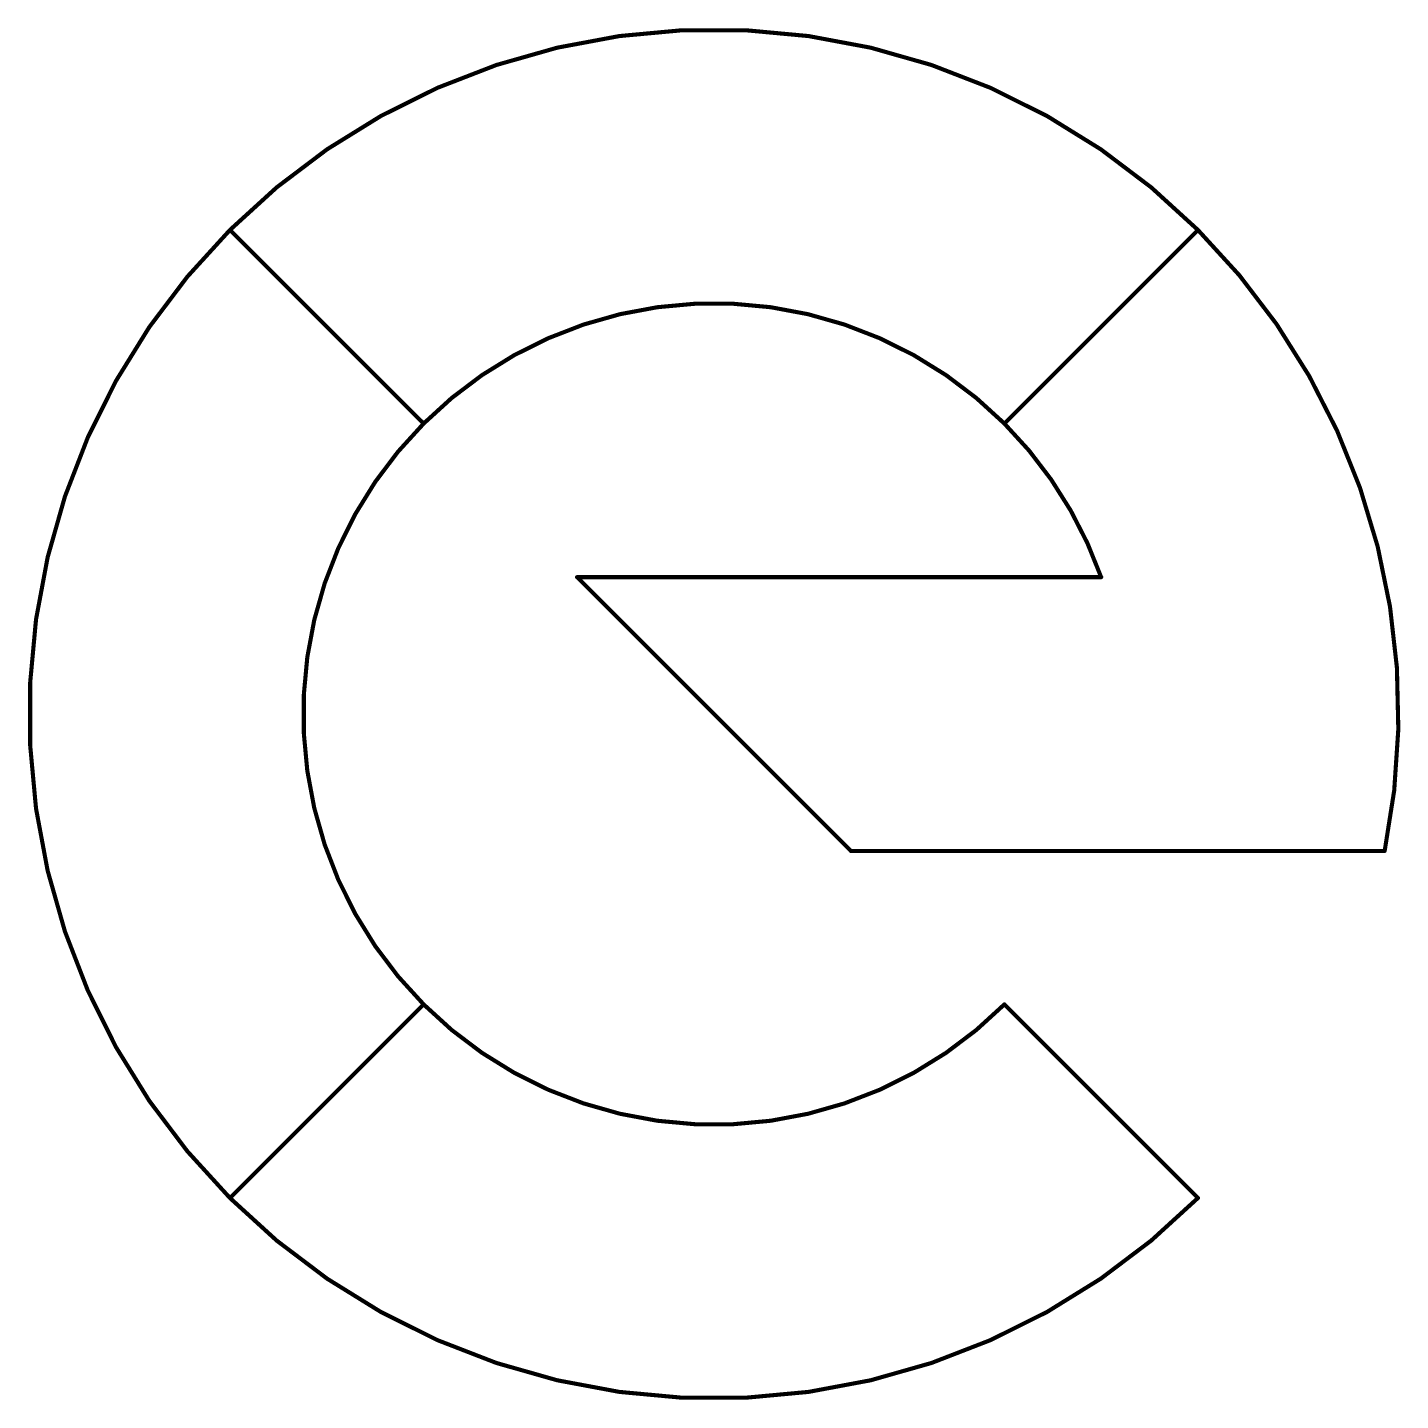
# Model space of a CAD drawing. Header units: millimetres. Extents: x 159 to 260, y 64 to 164.
import ezdxf

# ---------------------------------------------------------------- set-up
doc = ezdxf.new("R2010")
doc.units = ezdxf.units.MM
doc.layers.add('Mechanical1', color=6, linetype='Continuous')

msp = doc.modelspace()

# ---------------------------------------------------------------- linework, layer by layer
at = {"layer": 'Mechanical1', "const_width": 0.3}
for points in [[(174.28, 149.11, -0.414214), (244.99, 149.11)], [(174.28, 78.4, -0.414214), (174.28, 149.11)], [(244.99, 149.11, -0.251817), (258.63, 103.75)], [(188.43, 134.97, -0.414214), (230.85, 134.97)], [(188.43, 92.54, -0.414214), (188.43, 134.97)], [(230.85, 134.97, -0.11185), (237.92, 123.75)], [(230.85, 92.54, -0.414214), (188.43, 92.54)], [(244.99, 78.4, -0.414214), (174.28, 78.4)]]:
    msp.add_lwpolyline(points, format="xyb", dxfattribs=at)
for points in [[(174.28, 149.11), (188.43, 134.97)], [(230.85, 134.97), (244.99, 149.11)], [(199.64, 123.75), (219.64, 103.75)], [(199.64, 123.75), (237.92, 123.75)], [(219.64, 103.75), (258.63, 103.75)], [(174.28, 78.4), (188.43, 92.54)], [(230.85, 92.54), (244.99, 78.4)]]:
    msp.add_lwpolyline(points, dxfattribs=at)
at = {"layer": 'Mechanical1', "const_width": 0.15}
for points in [[(174.21, 149.11, 1), (174.36, 149.11, 1)], [(174.21, 149.11, 1), (174.36, 149.11, 1)], [(174.21, 149.11, 1), (174.36, 149.11, 1)], [(244.92, 149.11, 1), (245.07, 149.11, 1)], [(244.92, 149.11, 1), (245.07, 149.11, 1)], [(244.92, 149.11, 1), (245.07, 149.11, 1)], [(188.35, 134.97, 1), (188.5, 134.97, 1)], [(188.35, 134.97, 1), (188.5, 134.97, 1)], [(188.35, 134.97, 1), (188.5, 134.97, 1)], [(230.78, 134.97, 1), (230.93, 134.97, 1)], [(230.78, 134.97, 1), (230.93, 134.97, 1)], [(230.78, 134.97, 1), (230.93, 134.97, 1)], [(199.56, 123.75, 1), (199.71, 123.75, 1)], [(199.56, 123.75, 1), (199.71, 123.75, 1)], [(237.85, 123.75, 1), (238, 123.75, 1)], [(237.85, 123.75, 1), (238, 123.75, 1)], [(219.56, 103.75, 1), (219.71, 103.75, 1)], [(219.56, 103.75, 1), (219.71, 103.75, 1)], [(258.55, 103.75, 1), (258.7, 103.75, 1)], [(258.55, 103.75, 1), (258.7, 103.75, 1)], [(188.35, 92.54, 1), (188.5, 92.54, 1)], [(188.35, 92.54, 1), (188.5, 92.54, 1)], [(188.35, 92.54, 1), (188.5, 92.54, 1)], [(230.78, 92.54, 1), (230.93, 92.54, 1)], [(230.78, 92.54, 1), (230.93, 92.54, 1)], [(174.21, 78.4, 1), (174.36, 78.4, 1)], [(174.21, 78.4, 1), (174.36, 78.4, 1)], [(174.21, 78.4, 1), (174.36, 78.4, 1)], [(244.92, 78.4, 1), (245.07, 78.4, 1)], [(244.92, 78.4, 1), (245.07, 78.4, 1)]]:
    msp.add_lwpolyline(points, format="xyb", close=True, dxfattribs=at)

doc.saveas('drawing.dxf')
